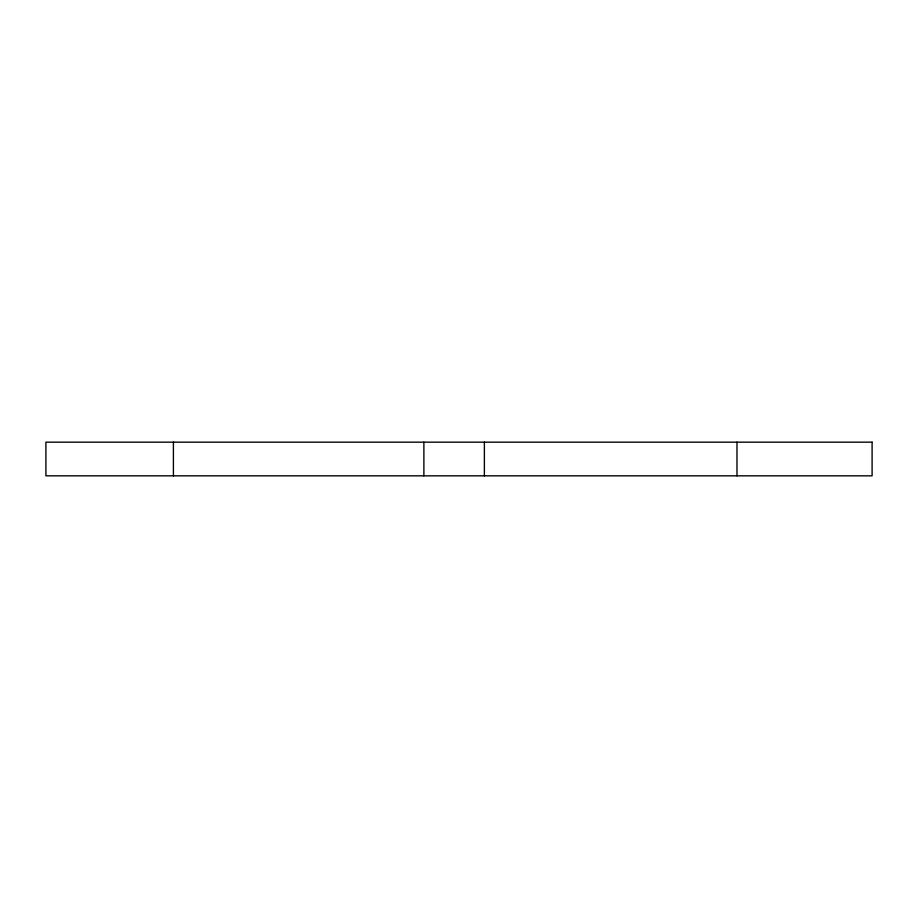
<?xml version="1.0" encoding="UTF-8"?>
<svg xmlns="http://www.w3.org/2000/svg" width="918" height="918" viewBox="0 0 918 918"><rect width="100%" height="100%" fill="white"/><g stroke="black" fill="none" stroke-linecap="round" stroke-linejoin="round"><path stroke-width="1.38" d="M736.982 442.166L736.982 475.834M484.371 442.166L484.371 475.834M423.886 442.166L423.886 475.834M173.41 442.166L173.41 475.834M872.1 442.166L45.9 442.166L45.9 475.834L872.1 475.834L872.1 442.166"/></g></svg>
